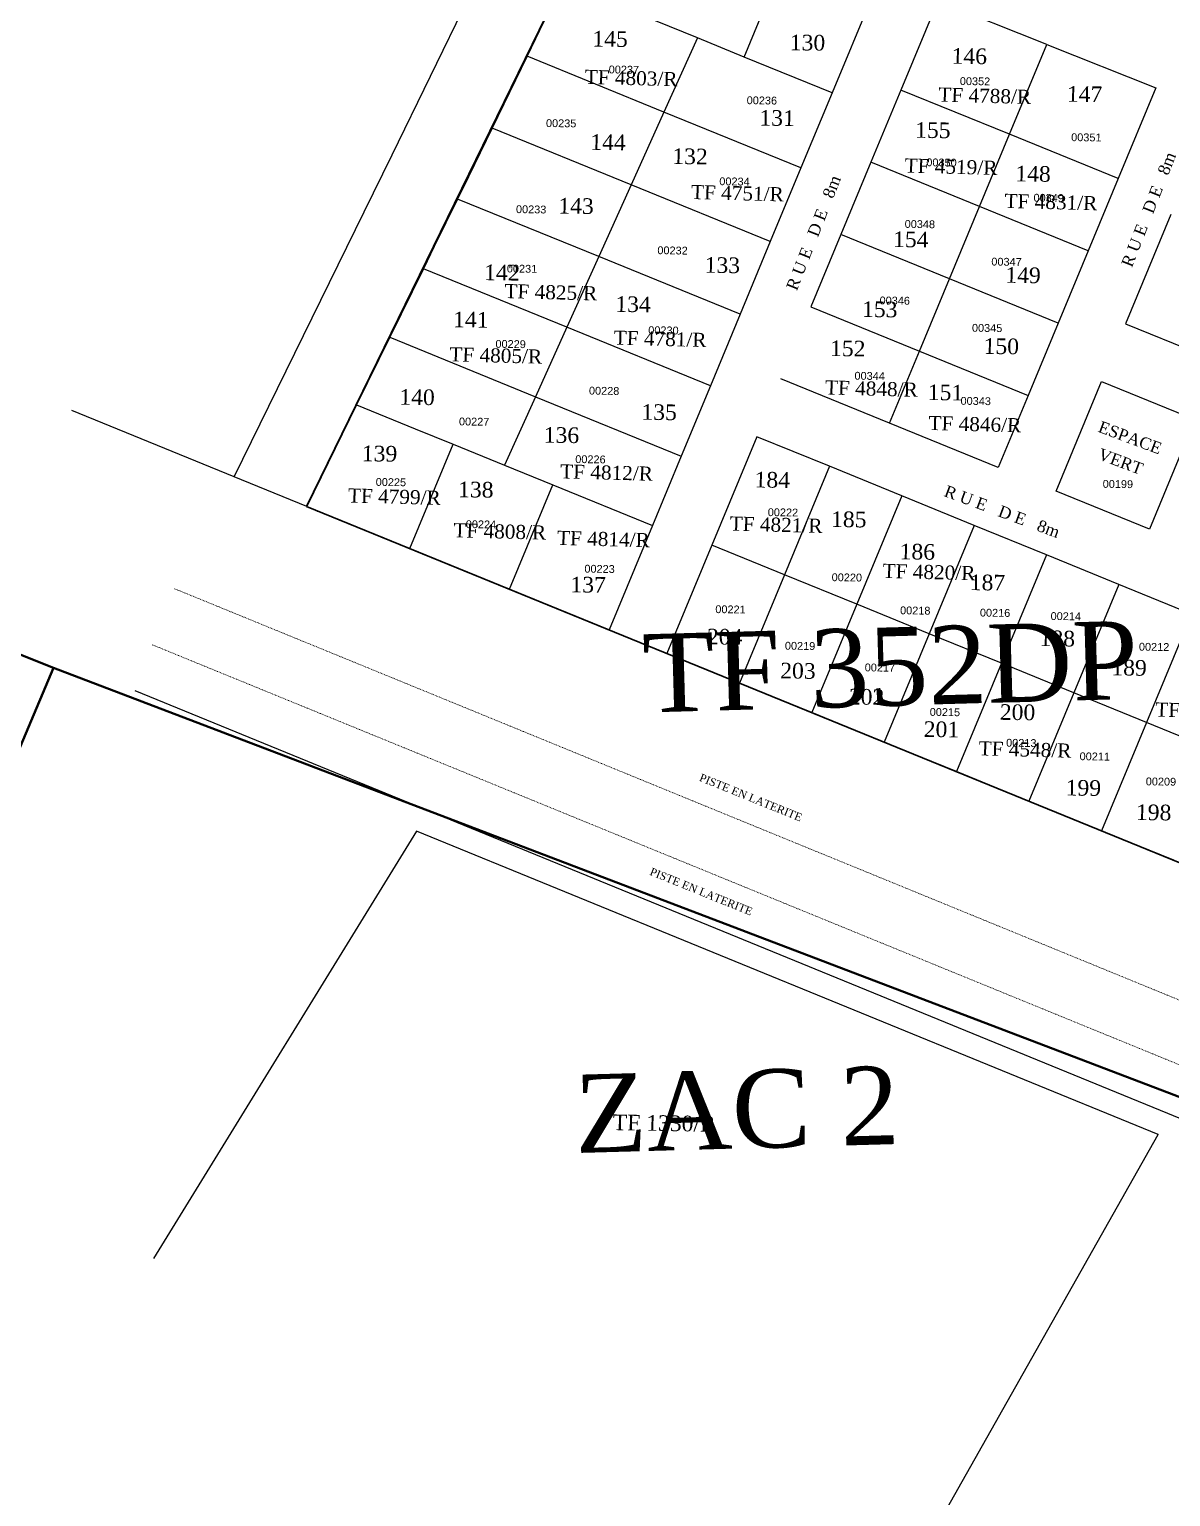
# Model space of a CAD drawing. Header units: metres. Extents: x 0 to 1324930, y 0 to 1631912.
# Drawn here: x 253039.6 to 253185.6, y 1631224.3 to 1631411.9 of the extents above; entities that cross this region are included whole.
import ezdxf
from ezdxf.enums import TextEntityAlignment as Align

# ---------------------------------------------------------------- set-up
doc = ezdxf.new("R2010")
doc.units = ezdxf.units.M
doc.header["$MEASUREMENT"] = 0
doc.linetypes.add('CACHE2', pattern=[0.004763, 0.003175, -0.001588])
for name, color, linetype, lineweight in [('autoroute', 4, 'Continuous', 0), ('LIGNE', 7, 'Continuous', 0), ('Numero_TF', 7, 'Continuous', 0), ('TopoAlt', 3, 'Continuous', 0), ('TopoMat', 4, 'Continuous', 0)]:
    doc.layers.add(name, color=color, linetype=linetype, lineweight=lineweight)
for name, color, linetype in [('limites_parcelles', 7, 'Continuous'), ('limites_sections', 7, 'Continuous'), ('limites_tf', 7, 'Continuous'), ('numero_lot', 7, 'Continuous'), ('numero_parcelle', 7, 'Continuous'), ('toponymie', 7, 'Continuous')]:
    doc.layers.add(name, color=color, linetype=linetype)
doc.styles.get("Standard").update_dxf_attribs({"font": 'txt.shx'})

# ---------------------------------------------------------------- blocks, each defined once
blk = doc.blocks.new('TCPOINT_2_2')
at = {"color": 0}
blk.add_point((0, 0), dxfattribs=at)
at = {"layer": 'TopoAlt'}
blk.add_attdef('ALT', text='', height=0.0003, dxfattribs=at).set_placement((0.0001, -0.0001), align=Align.TOP_LEFT)
at = {"layer": 'TopoMat'}
blk.add_attdef('MAT', (0.000001, 0.000001), '', height=0.0003, dxfattribs=at)

msp = doc.modelspace()

# ---------------------------------------------------------------- linework, layer by layer
at = {"layer": 'LIGNE', "color": 14, "linetype": 'CACHE2', "ltscale": 0.3, "flags": 128}
msp.add_lwpolyline([(253055.29531, 1631333.1925), (253196.23473, 1631275.59252), (253201.91709, 1631273.35928), (253203.28231, 1631273.08755), (253204.79095, 1631273.60583), (253206.03476, 1631274.692), (253206.79346, 1631276.05219), (253206.85008, 1631277.54953), (253206.19106, 1631279.21621), (253204.1648, 1631280.5986), (253199.08941, 1631282.68706), (253058.15898, 1631340.35492)], dxfattribs=at)
at = {"layer": 'limites_parcelles'}
for p, q in [((253131.01487, 1631408.32326), (253137.06047, 1631422.87765)), ((253086.00111, 1631395.80489), (253097.49164, 1631419.45653)), ((253107.80659, 1631417.76115), (253104.85002, 1631411.71857)), ((253148.34853, 1631418.39502), (253142.26464, 1631403.74843)), ((253155.78464, 1631415.44206), (253151.07478, 1631404.10337)), ((253169.72735, 1631409.90524), (253155.78464, 1631415.44206)), ((253104.85002, 1631411.71857), (253103.25233, 1631408.42994)), ((253125.03744, 1631410.75405), (253119.69333, 1631412.92729)), ((253125.03744, 1631410.75405), (253120.76286, 1631401.28925)), ((253131.01487, 1631408.32326), (253125.03744, 1631410.75405)), ((253164.96458, 1631398.43919), (253169.72735, 1631409.90524)), ((253169.72735, 1631409.90524), (253183.66928, 1631404.36874)), ((253103.25233, 1631408.42994), (253098.78244, 1631399.22932)), ((253120.76286, 1631401.28925), (253103.25233, 1631408.42994)), ((253142.26464, 1631403.74843), (253131.01487, 1631408.32326)), ((253183.66928, 1631404.36874), (253178.85361, 1631392.77533)), ((253142.26464, 1631403.74843), (253138.27651, 1631394.14728)), ((253151.07478, 1631404.10337), (253147.2385, 1631394.86777)), ((253164.96458, 1631398.43919), (253151.07478, 1631404.10337)), ((253120.76286, 1631401.28925), (253116.55866, 1631391.98028)), ((253138.27651, 1631394.14728), (253120.76286, 1631401.28925)), ((253098.78244, 1631399.22932), (253094.98523, 1631391.41329)), ((253116.55866, 1631391.98028), (253098.78244, 1631399.22932)), ((253161.1283, 1631389.20359), (253164.96458, 1631398.43919)), ((253178.85361, 1631392.77533), (253164.96458, 1631398.43919)), ((253082.41965, 1631388.52282), (253086.00111, 1631395.80489)), ((253147.2385, 1631394.86777), (253143.40235, 1631385.6325)), ((253161.1283, 1631389.20359), (253147.2385, 1631394.86777)), ((253138.27651, 1631394.14728), (253134.36088, 1631384.72064)), ((253094.98523, 1631391.41329), (253094.3719, 1631390.16622)), ((253116.55866, 1631391.98028), (253112.41615, 1631382.80789)), ((253134.36088, 1631384.72064), (253116.55866, 1631391.98028)), ((253178.85361, 1631392.77533), (253175.01733, 1631383.53973)), ((253094.3719, 1631390.16622), (253091.39482, 1631384.11301)), ((253112.41615, 1631382.80789), (253094.3719, 1631390.16622)), ((253065.79068, 1631354.64479), (253082.41965, 1631388.52282)), ((253157.29215, 1631379.96832), (253161.1283, 1631389.20359)), ((253175.01733, 1631383.53973), (253161.1283, 1631389.20359)), ((253185.60363, 1631388.17064), (253179.80443, 1631374.20944)), ((253143.40235, 1631385.6325), (253139.56623, 1631376.39727)), ((253157.29215, 1631379.96832), (253143.40235, 1631385.6325)), ((253091.39482, 1631384.11301), (253089.99503, 1631381.26124)), ((253134.36088, 1631384.72064), (253130.50269, 1631375.43231)), ((253112.41615, 1631382.80789), (253108.33917, 1631373.7806)), ((253130.50269, 1631375.43231), (253112.41615, 1631382.80789)), ((253175.01733, 1631383.53973), (253171.18118, 1631374.30445)), ((253089.99503, 1631381.26124), (253085.69259, 1631372.49592)), ((253108.33917, 1631373.7806), (253089.99503, 1631381.26124)), ((253153.45603, 1631370.73309), (253157.29215, 1631379.96832)), ((253171.18118, 1631374.30445), (253157.29215, 1631379.96832)), ((253139.56623, 1631376.39727), (253153.45603, 1631370.73309)), ((253130.50269, 1631375.43231), (253126.70554, 1631366.29091)), ((253171.18118, 1631374.30445), (253167.34506, 1631365.06923)), ((253179.80443, 1631374.20944), (253189.06803, 1631370.44231)), ((253085.69259, 1631372.49592), (253081.45643, 1631363.86564)), ((253085.69259, 1631372.49592), (253104.32704, 1631364.8969)), ((253108.33917, 1631373.7806), (253104.32704, 1631364.8969)), ((253126.70554, 1631366.29091), (253108.33917, 1631373.7806)), ((253149.61992, 1631361.4979), (253153.45603, 1631370.73309)), ((253153.45603, 1631370.73309), (253167.34506, 1631365.06923)), ((253149.61992, 1631361.4979), (253135.73012, 1631367.16208)), ((253170.91444, 1631352.80736), (253176.73552, 1631366.82125)), ((253176.73552, 1631366.82125), (253188.67738, 1631361.96497)), ((253104.32704, 1631364.8969), (253100.37671, 1631356.15006)), ((253104.32704, 1631364.8969), (253122.96878, 1631357.29491)), ((253126.70554, 1631366.29091), (253122.96878, 1631357.29491)), ((253167.34506, 1631365.06923), (253163.50895, 1631355.83404)), ((253065.79068, 1631354.64479), (253045.02178, 1631363.11423)), ((253081.45643, 1631363.86564), (253075.0725, 1631350.85971)), ((253081.45643, 1631363.86564), (253088.9488, 1631360.8103)), ((253163.50895, 1631355.83404), (253149.61992, 1631361.4979)), ((253188.67738, 1631361.96497), (253182.85389, 1631347.94529)), ((253088.9488, 1631360.8103), (253093.79273, 1631358.83497)), ((253132.66123, 1631359.77394), (253126.90707, 1631345.92117)), ((253141.9211, 1631355.99782), (253132.66123, 1631359.77394)), ((253088.24815, 1631345.48676), (253093.79273, 1631358.83497)), ((253093.79273, 1631358.83497), (253100.37671, 1631356.15006)), ((253100.37671, 1631356.15006), (253106.54117, 1631353.63624)), ((253122.96878, 1631357.29491), (253119.2896, 1631348.43751)), ((253141.9211, 1631355.99782), (253136.16694, 1631342.14505)), ((253151.18097, 1631352.2217), (253141.9211, 1631355.99782)), ((253075.0725, 1631350.85971), (253065.79068, 1631354.64479)), ((253100.99659, 1631340.28802), (253106.54117, 1631353.63624)), ((253106.54117, 1631353.63624), (253119.2896, 1631348.43751)), ((253151.18097, 1631352.2217), (253145.42681, 1631338.36894)), ((253160.44083, 1631348.44558), (253151.18097, 1631352.2217)), ((253182.85389, 1631347.94529), (253170.91444, 1631352.80736)), ((253088.24815, 1631345.48676), (253075.0725, 1631350.85971)), ((253119.2896, 1631348.43751), (253113.74501, 1631335.08929)), ((253160.44083, 1631348.44558), (253154.68668, 1631334.59282)), ((253169.7007, 1631344.66947), (253160.44083, 1631348.44558)), ((253100.99659, 1631340.28802), (253088.24815, 1631345.48676)), ((253126.90707, 1631345.92117), (253121.15291, 1631332.06839)), ((253136.16694, 1631342.14505), (253126.90707, 1631345.92117)), ((253169.7007, 1631344.66947), (253163.94654, 1631330.8167)), ((253178.96057, 1631340.89335), (253169.7007, 1631344.66947)), ((253136.16694, 1631342.14505), (253130.41277, 1631328.29227)), ((253145.42681, 1631338.36894), (253136.16694, 1631342.14505)), ((253178.96057, 1631340.89335), (253173.20641, 1631327.04058)), ((253188.22043, 1631337.11723), (253178.96057, 1631340.89335)), ((253113.74501, 1631335.08929), (253100.99659, 1631340.28802)), ((253145.42681, 1631338.36894), (253139.67264, 1631324.51615)), ((253154.68668, 1631334.59282), (253145.42681, 1631338.36894)), ((253188.22043, 1631337.11723), (253182.46628, 1631323.26446)), ((253121.15291, 1631332.06839), (253113.74501, 1631335.08929)), ((253154.68668, 1631334.59282), (253148.93251, 1631320.74003)), ((253163.94654, 1631330.8167), (253154.68668, 1631334.59282)), ((253130.41277, 1631328.29227), (253121.15291, 1631332.06839)), ((253163.94654, 1631330.8167), (253158.19237, 1631316.96391)), ((253173.20641, 1631327.04058), (253163.94654, 1631330.8167)), ((253193.83593, 1631269.73353), (253053.1412, 1631327.30998)), ((253139.67264, 1631324.51615), (253130.41277, 1631328.29227)), ((253173.20641, 1631327.04058), (253167.45224, 1631313.18779)), ((253182.46628, 1631323.26446), (253173.20641, 1631327.04058)), ((253148.93251, 1631320.74003), (253139.67264, 1631324.51615)), ((253182.46628, 1631323.26446), (253176.71211, 1631309.41167)), ((253191.72614, 1631319.48834), (253182.46628, 1631323.26446)), ((253158.19237, 1631316.96391), (253148.93251, 1631320.74003)), ((253167.45224, 1631313.18779), (253158.19237, 1631316.96391)), ((253176.71211, 1631309.41167), (253167.45224, 1631313.18779)), ((253089.10971, 1631309.3422), (253055.48752, 1631254.72983)), ((253183.97308, 1631270.59238), (253089.10971, 1631309.3422)), ((253185.97197, 1631305.63555), (253176.71211, 1631309.41167)), ((253156.84762, 1631222.57473), (253183.97308, 1631270.59238))]:
    msp.add_line(p, q, dxfattribs=at)
at = {"layer": 'limites_sections', "color": 112, "linetype": 'Continuous', "lineweight": 40, "flags": 128}
for points in [[(253098.7298, 1631912.4498), (253659.0228, 1631648.0069), (253696.53778, 1631631.55299), (253674.5907, 1631377.4081), (253581.64461, 1631387.17105), (253494.99374, 1631402.64405), (253481.69501, 1631407.0839), (253456.97, 1631424.24), (253416.95279, 1631422.23584), (253397.01519, 1631407.23807), (253325.36771, 1631355.40524), (253197.29417, 1631271.36535), (253042.66668, 1631330.25656), (252851.71735, 1631406.46949), (252982.4701, 1631682.9759), (252993.7572, 1631687.3199), (253010.694, 1631729.9757), (253066.3854, 1631842.8952), (253098.7298, 1631912.4498)], [(253674.5907, 1631377.4081), (253674.5907, 1631377.4081), (253646.24496, 1631234.3197), (253623.83294, 1631051.57557), (253609.13338, 1630987.02081), (253440.8197, 1630955.12805), (253435.96744, 1630934.25587), (253410.92475, 1630940.01054), (253397.39785, 1630905.71798), (253240.05138, 1630964.26042), (253159.01481, 1630953.40082), (252902.30241, 1631004.37349), (252917.51176, 1631033.5123), (252933.61556, 1631071.63649), (253042.66668, 1631330.25656), (253197.29417, 1631271.36535), (253325.36771, 1631355.40524), (253397.01519, 1631407.23807), (253416.95279, 1631422.23584), (253456.97, 1631424.24), (253481.6913, 1631407.08604), (253494.99374, 1631402.64405), (253581.47345, 1631387.19123), (253674.5907, 1631377.4081)]]:
    msp.add_lwpolyline(points, close=True, dxfattribs=at)
at = {"layer": 'limites_tf', "color": 5, "linetype": 'Continuous', "lineweight": 30, "flags": 128}
msp.add_lwpolyline([(253338.79356, 1631549.76172), (253444.56402, 1631440.93394), (253219.88839, 1631291.80085), (253075.06573, 1631350.86702), (253164.36328, 1631533.67735), (253257.35897, 1631541.71611), (253257.89558, 1631534.54762), (253271.39044, 1631536.17304), (253265.29998, 1631542.42158), (253338.79356, 1631549.76172)], close=True, dxfattribs=at)

# ---------------------------------------------------------------- block references
at = {"layer": 'autoroute', "color": 7, "xscale": 1000, "yscale": 1000, "zscale": 1000, "rotation": 359.0408}
for p in [(253076.43035, 1631350.23339), (253089.11289, 1631309.34737), (253183.97253, 1631270.59233)]:
    msp.add_blockref('TCPOINT_2_2', p, dxfattribs=at)

# ---------------------------------------------------------------- texts
at = {"layer": 'numero_lot', "color": 7, "linetype": 'Continuous', "lineweight": 0, "line_spacing_factor": 0.6}
for s, insert, char_height, attachment_point, rotation in [('\\fTimes New Roman|b0|i0|c00|p23;145', (253113.8704, 1631410.62182), 2, 5, 359.1730787), ('\\fTimes New Roman|b0|i0|c00|p23;130', (253139.12645, 1631410.15191), 2, 5, 359.1730787), ('\\fTimes New Roman|b0|i0|c00|p23;146', (253159.81796, 1631408.42147), 2, 5, 359.1730787), ('\\fTimes New Roman|b0|i0|c00|p23;147', (253174.56931, 1631403.58306), 2, 5, 359.1730787), ('\\fTimes New Roman|b0|i0|c00|p23;131', (253135.23356, 1631400.51747), 2, 5, 359.1730787), ('\\fTimes New Roman|b0|i0|c00|p23;155', (253155.15762, 1631398.95931), 2, 5, 359.1730787), ('\\fTimes New Roman|b0|i0|c00|p23;144', (253113.60787, 1631397.43402), 2, 5, 359.1730787), ('\\fTimes New Roman|b0|i0|c00|p23;132', (253124.09806, 1631395.61121), 2, 5, 359.1730787), ('\\fTimes New Roman|b0|i0|c00|p23;148', (253167.97212, 1631393.38205), 2, 5, 359.1730787), ('\\fTimes New Roman|b0|i0|c00|p23;143', (253109.51969, 1631389.27006), 2, 5, 359.1730787), ('\\fTimes New Roman|b0|i0|c00|p23;154', (253152.33386, 1631384.99082), 2, 5, 359.1730787), ('\\fTimes New Roman|b0|i0|c00|p23;142', (253100.03554, 1631380.76989), 2, 5, 359.1730787), ('\\fTimes New Roman|b0|i0|c00|p23;133', (253128.23643, 1631381.70608), 2, 5, 359.1730787), ('\\fTimes New Roman|b0|i0|c00|p23;149', (253166.69212, 1631380.42256), 2, 5, 359.1730787), ('\\fTimes New Roman|b0|i0|c00|p23;134', (253116.81021, 1631376.70683), 2, 5, 359.1730787), ('\\fTimes New Roman|b0|i0|c00|p23;153', (253148.36727, 1631376.05576), 2, 5, 359.1730787), ('\\fTimes New Roman|b0|i0|c00|p23;141', (253096.0631, 1631374.75211), 2, 5, 359.1730787), ('\\fTimes New Roman|b0|i0|c00|p23;150', (253163.9143, 1631371.33523), 2, 5, 359.1730787), ('\\fTimes New Roman|b0|i0|c00|p23;152', (253144.27324, 1631371.05246), 2, 5, 359.1730787), ('\\fTimes New Roman|b0|i0|c00|p23;140', (253089.18488, 1631364.83473), 2, 5, 359.1730787), ('\\fTimes New Roman|b0|i0|c00|p23;151', (253156.77818, 1631365.42865), 2, 5, 359.1730787), ('\\fTimes New Roman|b0|i0|c00|p23;135', (253120.14468, 1631362.91049), 2, 5, 359.1730787), ('\\fTimes New Roman|b0|i0|c00|p23;ESPACE', (253176.17034, 1631360.41987), 1.5, 7, 339.6158289), ('\\fTimes New Roman|b0|i0|c00|p23;136', (253107.65598, 1631359.98316), 2, 5, 359.1730787), ('\\fTimes New Roman|b0|i0|c00|p23;139', (253084.39041, 1631357.61068), 2, 5, 359.1730787), ('\\fTimes New Roman|b0|i0|c00|p23; VERT', (253175.60231, 1631357.11914), 1.5, 7, 339.6158289), ('\\fTimes New Roman|b0|i0|c00|p23;138', (253096.70312, 1631353.00966), 2, 5, 359.1730787), ('\\fTimes New Roman|b0|i0|c00|p23;184', (253134.62251, 1631354.25645), 2, 5, 359.1730787), ('\\fTimes New Roman|b0|i0|c00|p23;185', (253144.40278, 1631349.20499), 2, 5, 359.1730787), ('\\fTimes New Roman|b0|i0|c00|p23;186', (253153.17355, 1631345.06733), 2, 5, 359.1730787), ('\\fTimes New Roman|b0|i0|c00|p23;137', (253111.07048, 1631340.85082), 2, 5, 359.1730787), ('\\fTimes New Roman|b0|i0|c00|p23;187', (253162.14789, 1631341.13017), 2, 5, 359.1730787), ('\\fTimes New Roman|b0|i0|c00|p23;204', (253128.53205, 1631334.19201), 2, 5, 359.1730787), ('\\fTimes New Roman|b0|i0|c00|p23;188', (253171.07586, 1631333.97907), 2, 5, 359.1730787), ('\\fTimes New Roman|b0|i0|c00|p23;189', (253180.25377, 1631330.23954), 2, 5, 359.1730787), ('\\fTimes New Roman|b0|i0|c00|p23;203', (253137.90186, 1631329.84516), 2, 5, 359.1730787), ('\\fTimes New Roman|b0|i0|c00|p23;202', (253146.68421, 1631326.50954), 2, 5, 359.1730787), ('\\fTimes New Roman|b0|i0|c00|p23;200', (253165.99321, 1631324.54647), 2, 5, 359.1730787), ('\\fTimes New Roman|b0|i0|c00|p23;201', (253156.25759, 1631322.3603), 2, 5, 359.1730787), ('\\fTimes New Roman|b0|i0|c00|p23;199', (253174.41269, 1631314.88124), 2, 5, 359.1730787), ('\\fTimes New Roman|b0|i0|c00|p23;198', (253183.39859, 1631311.74324), 2, 5, 359.1730787)]:
    msp.add_mtext(s, dxfattribs=dict(at, insert=insert, char_height=char_height, attachment_point=attachment_point, rotation=rotation))
at = {"layer": 'numero_parcelle', "color": 5, "lineweight": 0, "char_height": 1, "attachment_point": 1, "rotation": 359.2324999, "line_spacing_factor": 0.6}
for s, insert in [('\\fArial|b0|i0|c00|p39;00237', (253113.70465, 1631407.23579)), ('\\fArial|b0|i0|c00|p39;00352', (253158.61694, 1631405.74866)), ('\\fArial|b0|i0|c00|p39;00236', (253131.35374, 1631403.29652)), ('\\fArial|b0|i0|c00|p39;00235', (253105.68234, 1631400.37853)), ('\\fArial|b0|i0|c00|p39;00351', (253172.85469, 1631398.5728)), ('\\fArial|b0|i0|c00|p39;00350', (253154.33044, 1631395.36302)), ('\\fArial|b0|i0|c00|p39;00234', (253127.85309, 1631392.93768)), ('\\fArial|b0|i0|c00|p39;00233', (253101.84439, 1631389.37227)), ('\\fArial|b0|i0|c00|p39;00349', (253168.0413, 1631390.84015)), ('\\fArial|b0|i0|c00|p39;00348', (253151.55909, 1631387.48447)), ('\\fArial|b0|i0|c00|p39;00232', (253119.93106, 1631384.1199)), ('\\fArial|b0|i0|c00|p39;00231', (253100.67751, 1631381.78552)), ('\\fArial|b0|i0|c00|p39;00347', (253162.64447, 1631382.6698)), ('\\fArial|b0|i0|c00|p39;00346', (253148.35017, 1631377.70923)), ('\\fArial|b0|i0|c00|p39;00345', (253160.16485, 1631374.20765)), ('\\fArial|b0|i0|c00|p39;00230', (253118.76418, 1631373.90696)), ('\\fArial|b0|i0|c00|p39;00229', (253099.2189, 1631372.15617)), ('\\fArial|b0|i0|c00|p39;00344', (253145.14124, 1631368.07989)), ('\\fArial|b0|i0|c00|p39;00228', (253111.17944, 1631366.17431)), ('\\fArial|b0|i0|c00|p39;00343', (253158.70625, 1631364.87011)), ('\\fArial|b0|i0|c00|p39;00227', (253094.55138, 1631362.23503)), ('\\fArial|b0|i0|c00|p39;00226', (253109.42912, 1631357.42036)), ('\\fArial|b0|i0|c00|p39;00225', (253083.90358, 1631354.50238)), ('\\fArial|b0|i0|c00|p39;00199', (253176.88949, 1631354.26008)), ('\\fArial|b0|i0|c00|p39;00222', (253134.05216, 1631350.63605)), ('\\fArial|b0|i0|c00|p39;00224', (253095.42654, 1631349.10411)), ('\\fArial|b0|i0|c00|p39;00223', (253110.596, 1631343.41405)), ('\\fArial|b0|i0|c00|p39;00220', (253142.22033, 1631342.3198)), ('\\fArial|b0|i0|c00|p39;00221', (253127.34259, 1631338.23463)), ('\\fArial|b0|i0|c00|p39;00218', (253150.97195, 1631338.08873)), ('\\fArial|b0|i0|c00|p39;00216', (253161.18216, 1631337.79693)), ('\\fArial|b0|i0|c00|p39;00214', (253170.2255, 1631337.35924)), ('\\fArial|b0|i0|c00|p39;00219', (253136.24006, 1631333.56586)), ('\\fArial|b0|i0|c00|p39;00212', (253181.52055, 1631333.4382)), ('\\fArial|b0|i0|c00|p39;00217', (253146.45028, 1631330.79377)), ('\\fArial|b0|i0|c00|p39;00215', (253154.76431, 1631325.10371)), ('\\fArial|b0|i0|c00|p39;00213', (253164.53695, 1631321.16443)), ('\\fArial|b0|i0|c00|p39;00211', (253173.93582, 1631319.43188)), ('\\fArial|b0|i0|c00|p39;00209', (253182.39571, 1631316.2221))]:
    msp.add_mtext(s, dxfattribs=dict(at, insert=insert))
at = {"layer": 'numero_tf', "color": 4, "linetype": 'Continuous', "lineweight": 0, "char_height": 1.8, "width": 658.5059, "attachment_point": 1, "rotation": 358.4751222}
for s, insert in [('\\fTimes New Roman|b0|i0|c00|p23;TF 4803/R', (253110.66529, 1631406.6965)), ('\\fTimes New Roman|b0|i0|c00|p23;TF 4788/R', (253155.89256, 1631404.43045)), ('\\fTimes New Roman|b0|i0|c00|p23;TF 4519/R', (253151.58127, 1631395.3605)), ('\\fTimes New Roman|b0|i0|c00|p23;TF 4751/R', (253124.2532, 1631391.97376)), ('\\fTimes New Roman|b0|i0|c00|p23;TF 4831/R', (253164.35852, 1631390.84282)), ('\\fTimes New Roman|b0|i0|c00|p23;TF 4825/R', (253100.39784, 1631379.31156)), ('\\fTimes New Roman|b0|i0|c00|p23;TF 4781/R', (253114.37593, 1631373.35463)), ('\\fTimes New Roman|b0|i0|c00|p23;TF 4805/R', (253093.34929, 1631371.23097)), ('\\fTimes New Roman|b0|i0|c00|p23;TF 4848/R', (253141.39231, 1631366.99393)), ('\\fTimes New Roman|b0|i0|c00|p23;TF 4846/R', (253154.63262, 1631362.44928)), ('\\fTimes New Roman|b0|i0|c00|p23;TF 4812/R', (253107.52248, 1631356.26071)), ('\\fTimes New Roman|b0|i0|c00|p23;TF 4799/R', (253080.37927, 1631353.18067)), ('\\fTimes New Roman|b0|i0|c00|p23;TF 4808/R', (253093.86448, 1631348.73485)), ('\\fTimes New Roman|b0|i0|c00|p23;TF 4821/R', (253129.20962, 1631349.59254)), ('\\fTimes New Roman|b0|i0|c00|p23;TF 4814/R', (253107.11609, 1631347.7642)), ('\\fTimes New Roman|b0|i0|c00|p23;TF 4820/R', (253148.76515, 1631343.54278)), ('\\fTimes New Roman|b0|i0|c00|p23;TF 4818/R', (253183.63819, 1631325.81603)), ('\\fTimes New Roman|b0|i0|c00|p23;TF 4548/R', (253161.04669, 1631320.85323))]:
    msp.add_mtext(s, dxfattribs=dict(at, insert=insert))
at = {"layer": 'numero_tf', "color": 4, "linetype": 'Continuous', "lineweight": 0, "insert": (253114.20092, 1631271.11322), "char_height": 2, "attachment_point": 7, "rotation": 359.040824, "line_spacing_factor": 0.6}
msp.add_mtext('\\fTimes New Roman|b0|i0|c00|p23;TF 1330/R', dxfattribs=at)
at = {"layer": 'toponymie', "color": 120, "lineweight": 0, "char_height": 1.5, "attachment_point": 7, "line_spacing_factor": 0.6}
for insert, rotation in [((253180.62903, 1631381.32108), 68.515353), ((253137.77088, 1631378.34785), 68.515353), ((253156.4665, 1631352.199), 339.6158289)]:
    msp.add_mtext('\\fTimes New Roman|b0|i0|c00|p23;R U E   D E   8m', dxfattribs=dict(at, insert=insert, rotation=rotation))
at = {"layer": 'toponymie', "color": 252, "lineweight": 13, "char_height": 10, "attachment_point": 7, "rotation": 1.6039187, "line_spacing_factor": 0.6}
for s, insert in [('\\fTimes New Roman|b0|i0|c00|p23;TF 352DP', (253118.18217, 1631324.37025)), ('\\fTimes New Roman|b0|i0|c00|p23;ZAC 2', (253109.46318, 1631268.05865))]:
    msp.add_mtext(s, dxfattribs=dict(at, insert=insert))
at = {"layer": 'toponymie', "color": 120, "lineweight": 0, "char_height": 1, "width": 658.5059, "attachment_point": 1, "rotation": 338.0261016}
for insert in [(253125.56725, 1631316.74944), (253125.56725, 1631316.74944), (253125.56725, 1631316.74944), (253125.56725, 1631316.74944), (253125.56725, 1631316.74944), (253125.56725, 1631316.74944), (253125.56829, 1631316.74938), (253119.22708, 1631304.72573), (253119.22708, 1631304.72573), (253119.22708, 1631304.72573), (253119.22708, 1631304.72573), (253119.22708, 1631304.72573), (253119.22708, 1631304.72573), (253119.22812, 1631304.72567)]:
    msp.add_mtext('\\fTimes New Roman|b0|i0|c00|p23;PISTE EN LATERITE', dxfattribs=dict(at, insert=insert))
at = {"layer": 'toponymie', "lineweight": 13, "insert": (253177.26753, 1631194.23035), "char_height": 4, "attachment_point": 7, "rotation": 61.7315072, "line_spacing_factor": 0.6}
msp.add_mtext('\\fTimes New Roman|b0|i0|c00|p23;Route   Existante', dxfattribs=at)

doc.saveas('drawing.dxf')
